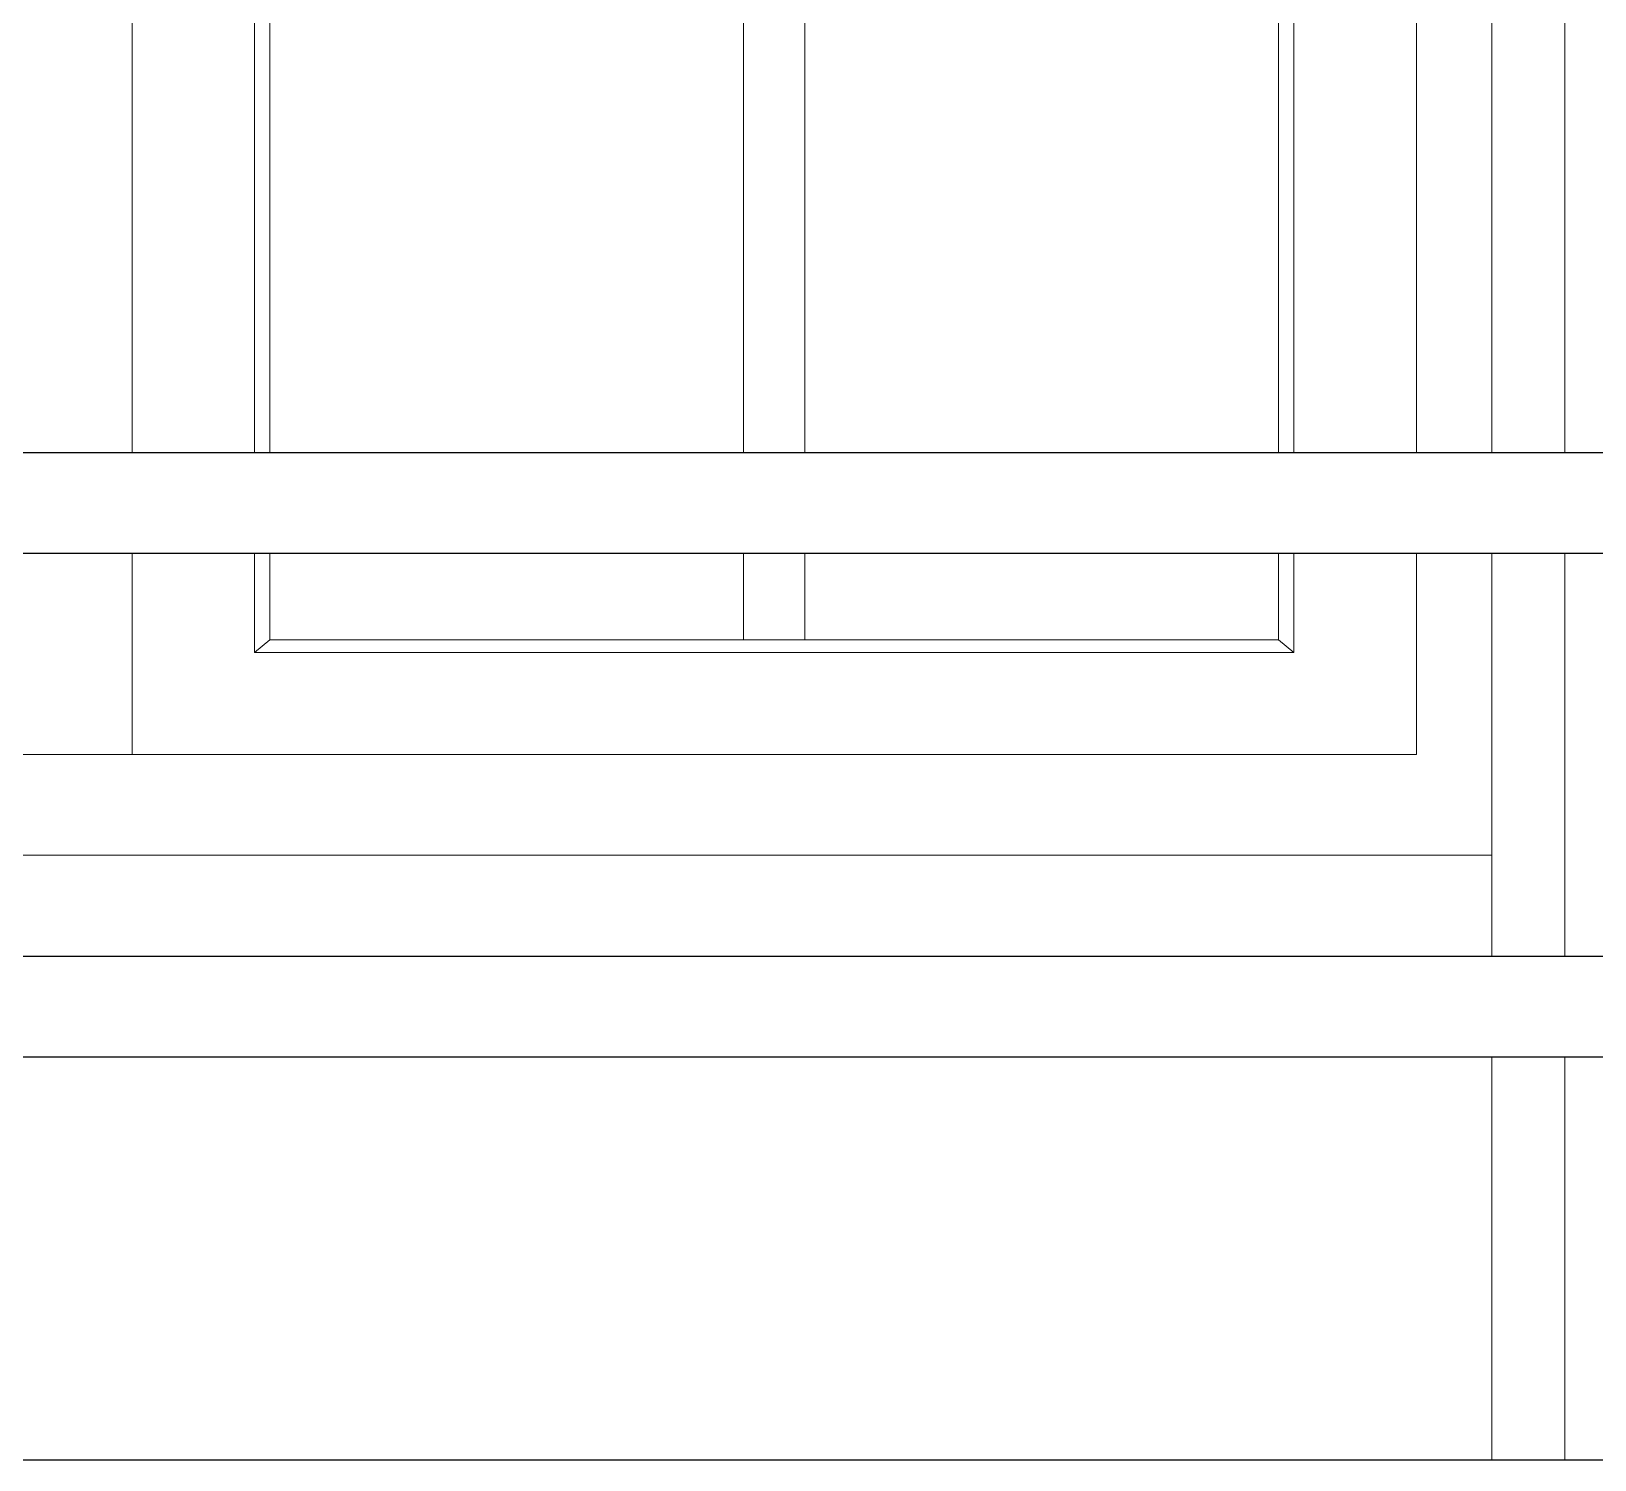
# Model space of a CAD drawing. Header units: inches. Extents: x -5142662 to -4941318, y -3361958 to -3160563.
# Drawn here: x -5011506.52 to -5011475.47, y -3261609.21 to -3261580.85 of the extents above; entities that cross this region are included whole.
import ezdxf

# ---------------------------------------------------------------- set-up
doc = ezdxf.new("R2010")
doc.units = ezdxf.units.IN
doc.header["$LTSCALE"] = 2
doc.header["$MEASUREMENT"] = 0
doc.layers.get('0').update_dxf_attribs({"linetype": 'CONTINUOUS'})
doc.layers.add('window', color=4, linetype='CONTINUOUS', lineweight=13)

msp = doc.modelspace()

# ---------------------------------------------------------------- linework, layer by layer
at = {"ltscale": 0.5}
for p, q in [((-5011631.435, -3261589.209), (-5011206.757, -3261589.209)), ((-5011609.515, -3261591.209), (-5011206.757, -3261591.209)), ((-5011609.515, -3261599.209), (-5011206.757, -3261599.209)), ((-5011609.515, -3261601.209), (-5011206.757, -3261601.209)), ((-5011609.515, -3261609.209), (-5011206.757, -3261609.209))]:
    msp.add_line(p, q, dxfattribs=at)
at = {"layer": 'window'}
for p, q in [((-5011477.515, -3261543.394), (-5011477.515, -3261589.209)), ((-5011504.515, -3261544.709), (-5011504.515, -3261589.209)), ((-5011479.015, -3261544.709), (-5011479.015, -3261589.209)), ((-5011476.069, -3261544.791), (-5011476.069, -3261589.209)), ((-5011502.082, -3261589.209), (-5011502.082, -3261546.732)), ((-5011481.449, -3261546.732), (-5011481.449, -3261589.209)), ((-5011501.777, -3261589.209), (-5011501.777, -3261546.985)), ((-5011481.753, -3261546.985), (-5011481.753, -3261589.209)), ((-5011492.374, -3261570.465), (-5011492.374, -3261589.209)), ((-5011491.157, -3261570.465), (-5011491.157, -3261589.209)), ((-5011504.515, -3261591.209), (-5011504.515, -3261595.209)), ((-5011502.082, -3261593.185), (-5011502.082, -3261591.209)), ((-5011501.777, -3261592.933), (-5011501.777, -3261591.209)), ((-5011492.374, -3261591.209), (-5011492.374, -3261592.933)), ((-5011491.157, -3261591.209), (-5011491.157, -3261592.933)), ((-5011481.753, -3261591.209), (-5011481.753, -3261592.933)), ((-5011481.449, -3261591.209), (-5011481.449, -3261593.185)), ((-5011479.015, -3261591.209), (-5011479.015, -3261595.209)), ((-5011477.515, -3261591.209), (-5011477.515, -3261599.209)), ((-5011476.069, -3261591.209), (-5011476.069, -3261599.209)), ((-5011502.082, -3261593.185), (-5011501.777, -3261592.933)), ((-5011481.753, -3261592.933), (-5011501.777, -3261592.933)), ((-5011481.449, -3261593.185), (-5011481.753, -3261592.933)), ((-5011481.449, -3261593.185), (-5011502.082, -3261593.185)), ((-5011479.015, -3261595.209), (-5011530.015, -3261595.209)), ((-5011531.515, -3261597.209), (-5011477.515, -3261597.209)), ((-5011477.515, -3261601.209), (-5011477.515, -3261609.209)), ((-5011476.069, -3261601.209), (-5011476.069, -3261609.209))]:
    msp.add_line(p, q, dxfattribs=at)

doc.saveas('drawing.dxf')
